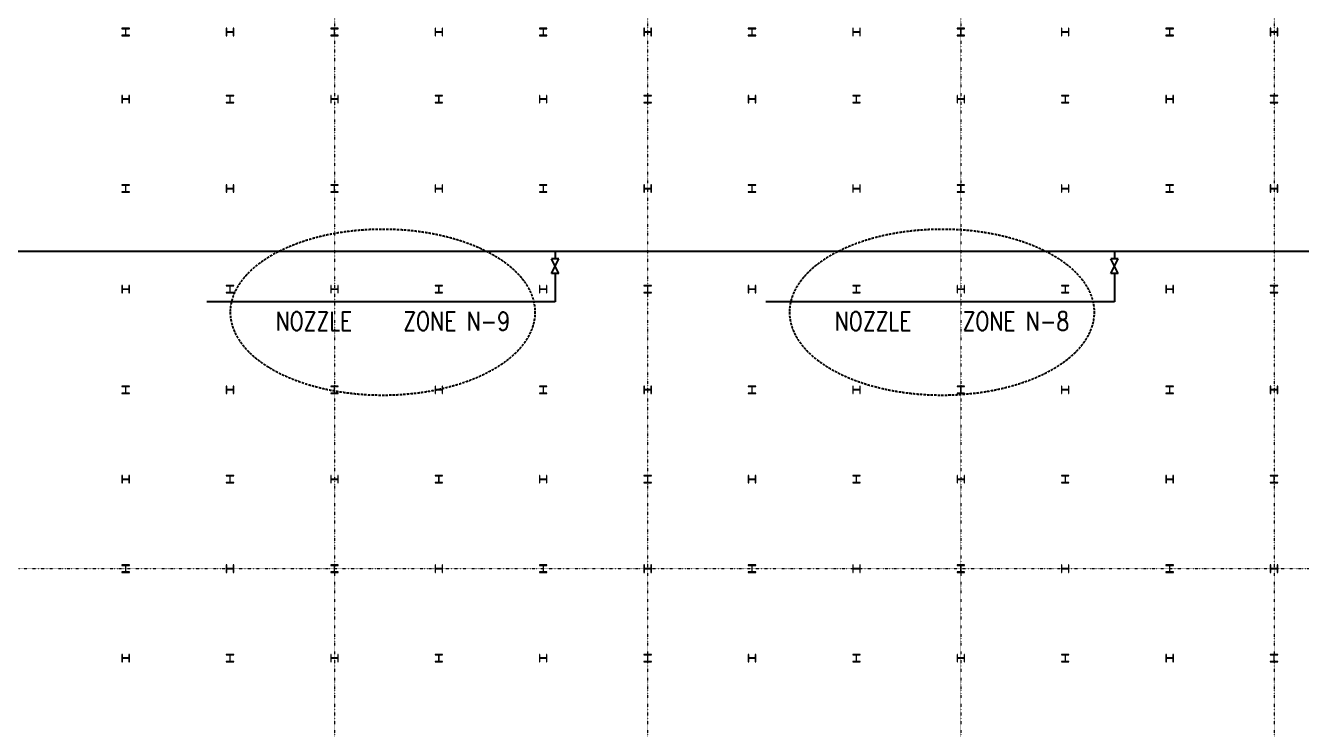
# Model space of a CAD drawing. Extents: x -32000 to 362567, y -29000 to 144214.
# Drawn here: x 76915 to 111136, y 70684 to 89575 of the extents above; entities that cross this region are included whole.
import ezdxf
from ezdxf.enums import TextEntityAlignment as Align

# ---------------------------------------------------------------- set-up
doc = ezdxf.new("R2010")
doc.units = 0
doc.header["$LTSCALE"] = 10
doc.linetypes.add('H12PL25$0$JJP_三點線', pattern=[0.9, 0.3, -0.15, 0, -0.15, 0, -0.15, 0, -0.15])
doc.linetypes.add('XFM1P20-HI FOG-200K$0$HIDDEN', pattern=[9.525, 6.35, -3.175])
for name, color, linetype in [('H12PL25$0$S-COL', 252, 'Continuous'), ('H12PL25$0$S-GRID', 252, 'Continuous'), ('XFM1P20-HI FOG-200K$0$M-CWTR-TEXT', 4, 'Continuous'), ('XFM1P20-HI FOG-200K$0$M-PIPE-CHWR20', 110, 'Continuous'), ('XFM1P20-HI FOG-200K$0$M-PIPE-FITTING', 2, 'Continuous')]:
    doc.layers.add(name, color=color, linetype=linetype)
doc.styles.add('XFM1P20-HI FOG-200K$0$12P7-XCM2P10$0$AA-TXT', font='simplex.shx', dxfattribs={"bigfont": 'china.shx'})

# ---------------------------------------------------------------- blocks, each defined once
blk = doc.blocks.new('H12PL25')
at = {"layer": 'H12PL25$0$S-COL', "lineweight": 0, "flags": 128}
for points in [[(79700, 89299.5), (79700, 89311.5), (79617, 89311.5, -0.41421356), (79604, 89324.5), (79604, 89474.5, -0.41421356), (79617, 89487.5), (79700, 89487.5), (79700, 89499.5), (79500, 89499.5), (79500, 89487.5), (79583, 89487.5, -0.41421356), (79596, 89474.5), (79596, 89324.5, -0.41421356), (79583, 89311.5), (79500, 89311.5), (79500, 89299.5)], [(82500, 89500), (82488, 89500), (82488, 89417, -0.41421356), (82475, 89404), (82325, 89404, -0.41421356), (82312, 89417), (82312, 89500), (82300, 89500), (82300, 89300), (82312, 89300), (82312, 89383, -0.41421356), (82325, 89396), (82475, 89396, -0.41421356), (82488, 89383), (82488, 89300), (82500, 89300)], [(82500, 89499.5), (82488, 89499.5), (82488, 89416.5, -0.41421356), (82475, 89403.5), (82325, 89403.5, -0.41421356), (82312, 89416.5), (82312, 89499.5), (82300, 89499.5), (82300, 89299.5), (82312, 89299.5), (82312, 89382.5, -0.41421356), (82325, 89395.5), (82475, 89395.5, -0.41421356), (82488, 89382.5), (82488, 89299.5), (82500, 89299.5)], [(85300, 89299.5), (85300, 89311.5), (85217, 89311.5, -0.41421356), (85204, 89324.5), (85204, 89474.5, -0.41421356), (85217, 89487.5), (85300, 89487.5), (85300, 89499.5), (85100, 89499.5), (85100, 89487.5), (85183, 89487.5, -0.41421356), (85196, 89474.5), (85196, 89324.5, -0.41421356), (85183, 89311.5), (85100, 89311.5), (85100, 89299.5)], [(88100, 89499.5), (88088, 89499.5), (88088, 89416.5, -0.41421356), (88075, 89403.5), (87925, 89403.5, -0.41421356), (87912, 89416.5), (87912, 89499.5), (87900, 89499.5), (87900, 89299.5), (87912, 89299.5), (87912, 89382.5, -0.41421356), (87925, 89395.5), (88075, 89395.5, -0.41421356), (88088, 89382.5), (88088, 89299.5), (88100, 89299.5)], [(90900, 89299.5), (90900, 89311.5), (90817, 89311.5, -0.41421356), (90804, 89324.5), (90804, 89474.5, -0.41421356), (90817, 89487.5), (90900, 89487.5), (90900, 89499.5), (90700, 89499.5), (90700, 89487.5), (90783, 89487.5, -0.41421356), (90796, 89474.5), (90796, 89324.5, -0.41421356), (90783, 89311.5), (90700, 89311.5), (90700, 89299.5)], [(93700, 89499.5), (93688, 89499.5), (93688, 89416.5, -0.41421356), (93675, 89403.5), (93525, 89403.5, -0.41421356), (93512, 89416.5), (93512, 89499.5), (93500, 89499.5), (93500, 89299.5), (93512, 89299.5), (93512, 89382.5, -0.41421356), (93525, 89395.5), (93675, 89395.5, -0.41421356), (93688, 89382.5), (93688, 89299.5), (93700, 89299.5)], [(96500, 89299.5), (96500, 89311.5), (96417, 89311.5, -0.41421356), (96404, 89324.5), (96404, 89474.5, -0.41421356), (96417, 89487.5), (96500, 89487.5), (96500, 89499.5), (96300, 89499.5), (96300, 89487.5), (96383, 89487.5, -0.41421356), (96396, 89474.5), (96396, 89324.5, -0.41421356), (96383, 89311.5), (96300, 89311.5), (96300, 89299.5)], [(99300, 89499.5), (99288, 89499.5), (99288, 89416.5, -0.41421356), (99275, 89403.5), (99125, 89403.5, -0.41421356), (99112, 89416.5), (99112, 89499.5), (99100, 89499.5), (99100, 89299.5), (99112, 89299.5), (99112, 89382.5, -0.41421356), (99125, 89395.5), (99275, 89395.5, -0.41421356), (99288, 89382.5), (99288, 89299.5), (99300, 89299.5)], [(102100, 89299.5), (102100, 89311.5), (102017, 89311.5, -0.41421356), (102004, 89324.5), (102004, 89474.5, -0.41421356), (102017, 89487.5), (102100, 89487.5), (102100, 89499.5), (101900, 89499.5), (101900, 89487.5), (101983, 89487.5, -0.41421356), (101996, 89474.5), (101996, 89324.5, -0.41421356), (101983, 89311.5), (101900, 89311.5), (101900, 89299.5)], [(104900, 89499.5), (104888, 89499.5), (104888, 89416.5, -0.41421356), (104875, 89403.5), (104725, 89403.5, -0.41421356), (104712, 89416.5), (104712, 89499.5), (104700, 89499.5), (104700, 89299.5), (104712, 89299.5), (104712, 89382.5, -0.41421356), (104725, 89395.5), (104875, 89395.5, -0.41421356), (104888, 89382.5), (104888, 89299.5), (104900, 89299.5)], [(107700, 89299.5), (107700, 89311.5), (107617, 89311.5, -0.41421356), (107604, 89324.5), (107604, 89474.5, -0.41421356), (107617, 89487.5), (107700, 89487.5), (107700, 89499.5), (107500, 89499.5), (107500, 89487.5), (107583, 89487.5, -0.41421356), (107596, 89474.5), (107596, 89324.5, -0.41421356), (107583, 89311.5), (107500, 89311.5), (107500, 89299.5)], [(110500, 89499.5), (110488, 89499.5), (110488, 89416.5, -0.41421356), (110475, 89403.5), (110325, 89403.5, -0.41421356), (110312, 89416.5), (110312, 89499.5), (110300, 89499.5), (110300, 89299.5), (110312, 89299.5), (110312, 89382.5, -0.41421356), (110325, 89395.5), (110475, 89395.5, -0.41421356), (110488, 89382.5), (110488, 89299.5), (110500, 89299.5)], [(79700, 87700), (79688, 87700), (79688, 87617, -0.41421356), (79675, 87604), (79525, 87604, -0.41421356), (79512, 87617), (79512, 87700), (79500, 87700), (79500, 87500), (79512, 87500), (79512, 87583, -0.41421356), (79525, 87596), (79675, 87596, -0.41421356), (79688, 87583), (79688, 87500), (79700, 87500)], [(82500, 87500), (82500, 87512), (82417, 87512, -0.41421356), (82404, 87525), (82404, 87675, -0.41421356), (82417, 87688), (82500, 87688), (82500, 87700), (82300, 87700), (82300, 87688), (82383, 87688, -0.41421356), (82396, 87675), (82396, 87525, -0.41421356), (82383, 87512), (82300, 87512), (82300, 87500)], [(85300, 87700), (85288, 87700), (85288, 87617, -0.41421356), (85275, 87604), (85125, 87604, -0.41421356), (85112, 87617), (85112, 87700), (85100, 87700), (85100, 87500), (85112, 87500), (85112, 87583, -0.41421356), (85125, 87596), (85275, 87596, -0.41421356), (85288, 87583), (85288, 87500), (85300, 87500)], [(88100, 87500), (88100, 87512), (88017, 87512, -0.41421356), (88004, 87525), (88004, 87675, -0.41421356), (88017, 87688), (88100, 87688), (88100, 87700), (87900, 87700), (87900, 87688), (87983, 87688, -0.41421356), (87996, 87675), (87996, 87525, -0.41421356), (87983, 87512), (87900, 87512), (87900, 87500)], [(90900, 87700), (90888, 87700), (90888, 87617, -0.41421356), (90875, 87604), (90725, 87604, -0.41421356), (90712, 87617), (90712, 87700), (90700, 87700), (90700, 87500), (90712, 87500), (90712, 87583, -0.41421356), (90725, 87596), (90875, 87596, -0.41421356), (90888, 87583), (90888, 87500), (90900, 87500)], [(93700, 87500), (93700, 87512), (93617, 87512, -0.41421356), (93604, 87525), (93604, 87675, -0.41421356), (93617, 87688), (93700, 87688), (93700, 87700), (93500, 87700), (93500, 87688), (93583, 87688, -0.41421356), (93596, 87675), (93596, 87525, -0.41421356), (93583, 87512), (93500, 87512), (93500, 87500)], [(96500, 87700), (96488, 87700), (96488, 87617, -0.41421356), (96475, 87604), (96325, 87604, -0.41421356), (96312, 87617), (96312, 87700), (96300, 87700), (96300, 87500), (96312, 87500), (96312, 87583, -0.41421356), (96325, 87596), (96475, 87596, -0.41421356), (96488, 87583), (96488, 87500), (96500, 87500)], [(99300, 87500), (99300, 87512), (99217, 87512, -0.41421356), (99204, 87525), (99204, 87675, -0.41421356), (99217, 87688), (99300, 87688), (99300, 87700), (99100, 87700), (99100, 87688), (99183, 87688, -0.41421356), (99196, 87675), (99196, 87525, -0.41421356), (99183, 87512), (99100, 87512), (99100, 87500)], [(102100, 87700), (102088, 87700), (102088, 87617, -0.41421356), (102075, 87604), (101925, 87604, -0.41421356), (101912, 87617), (101912, 87700), (101900, 87700), (101900, 87500), (101912, 87500), (101912, 87583, -0.41421356), (101925, 87596), (102075, 87596, -0.41421356), (102088, 87583), (102088, 87500), (102100, 87500)], [(104900, 87500), (104900, 87512), (104817, 87512, -0.41421356), (104804, 87525), (104804, 87675, -0.41421356), (104817, 87688), (104900, 87688), (104900, 87700), (104700, 87700), (104700, 87688), (104783, 87688, -0.41421356), (104796, 87675), (104796, 87525, -0.41421356), (104783, 87512), (104700, 87512), (104700, 87500)], [(107700, 87700), (107688, 87700), (107688, 87617, -0.41421356), (107675, 87604), (107525, 87604, -0.41421356), (107512, 87617), (107512, 87700), (107500, 87700), (107500, 87500), (107512, 87500), (107512, 87583, -0.41421356), (107525, 87596), (107675, 87596, -0.41421356), (107688, 87583), (107688, 87500), (107700, 87500)], [(110500, 87500), (110500, 87512), (110417, 87512, -0.41421356), (110404, 87525), (110404, 87675, -0.41421356), (110417, 87688), (110500, 87688), (110500, 87700), (110300, 87700), (110300, 87688), (110383, 87688, -0.41421356), (110396, 87675), (110396, 87525, -0.41421356), (110383, 87512), (110300, 87512), (110300, 87500)], [(79700, 85100), (79700, 85112), (79617, 85112, -0.41421356), (79604, 85125), (79604, 85275, -0.41421356), (79617, 85288), (79700, 85288), (79700, 85300), (79500, 85300), (79500, 85288), (79583, 85288, -0.41421356), (79596, 85275), (79596, 85125, -0.41421356), (79583, 85112), (79500, 85112), (79500, 85100)], [(82500, 85300), (82488, 85300), (82488, 85217, -0.41421356), (82475, 85204), (82325, 85204, -0.41421356), (82312, 85217), (82312, 85300), (82300, 85300), (82300, 85100), (82312, 85100), (82312, 85183, -0.41421356), (82325, 85196), (82475, 85196, -0.41421356), (82488, 85183), (82488, 85100), (82500, 85100)], [(85300, 85100), (85300, 85112), (85217, 85112, -0.41421356), (85204, 85125), (85204, 85275, -0.41421356), (85217, 85288), (85300, 85288), (85300, 85300), (85100, 85300), (85100, 85288), (85183, 85288, -0.41421356), (85196, 85275), (85196, 85125, -0.41421356), (85183, 85112), (85100, 85112), (85100, 85100)], [(88100, 85300), (88088, 85300), (88088, 85217, -0.41421356), (88075, 85204), (87925, 85204, -0.41421356), (87912, 85217), (87912, 85300), (87900, 85300), (87900, 85100), (87912, 85100), (87912, 85183, -0.41421356), (87925, 85196), (88075, 85196, -0.41421356), (88088, 85183), (88088, 85100), (88100, 85100)], [(90900, 85100), (90900, 85112), (90817, 85112, -0.41421356), (90804, 85125), (90804, 85275, -0.41421356), (90817, 85288), (90900, 85288), (90900, 85300), (90700, 85300), (90700, 85288), (90783, 85288, -0.41421356), (90796, 85275), (90796, 85125, -0.41421356), (90783, 85112), (90700, 85112), (90700, 85100)], [(93700, 85300), (93688, 85300), (93688, 85217, -0.41421356), (93675, 85204), (93525, 85204, -0.41421356), (93512, 85217), (93512, 85300), (93500, 85300), (93500, 85100), (93512, 85100), (93512, 85183, -0.41421356), (93525, 85196), (93675, 85196, -0.41421356), (93688, 85183), (93688, 85100), (93700, 85100)], [(96500, 85100), (96500, 85112), (96417, 85112, -0.41421356), (96404, 85125), (96404, 85275, -0.41421356), (96417, 85288), (96500, 85288), (96500, 85300), (96300, 85300), (96300, 85288), (96383, 85288, -0.41421356), (96396, 85275), (96396, 85125, -0.41421356), (96383, 85112), (96300, 85112), (96300, 85100)], [(99300, 85300), (99288, 85300), (99288, 85217, -0.41421356), (99275, 85204), (99125, 85204, -0.41421356), (99112, 85217), (99112, 85300), (99100, 85300), (99100, 85100), (99112, 85100), (99112, 85183, -0.41421356), (99125, 85196), (99275, 85196, -0.41421356), (99288, 85183), (99288, 85100), (99300, 85100)], [(102100, 85100), (102100, 85112), (102017, 85112, -0.41421356), (102004, 85125), (102004, 85275, -0.41421356), (102017, 85288), (102100, 85288), (102100, 85300), (101900, 85300), (101900, 85288), (101983, 85288, -0.41421356), (101996, 85275), (101996, 85125, -0.41421356), (101983, 85112), (101900, 85112), (101900, 85100)], [(104900, 85300), (104888, 85300), (104888, 85217, -0.41421356), (104875, 85204), (104725, 85204, -0.41421356), (104712, 85217), (104712, 85300), (104700, 85300), (104700, 85100), (104712, 85100), (104712, 85183, -0.41421356), (104725, 85196), (104875, 85196, -0.41421356), (104888, 85183), (104888, 85100), (104900, 85100)], [(107700, 85100), (107700, 85112), (107617, 85112, -0.41421356), (107604, 85125), (107604, 85275, -0.41421356), (107617, 85288), (107700, 85288), (107700, 85300), (107500, 85300), (107500, 85288), (107583, 85288, -0.41421356), (107596, 85275), (107596, 85125, -0.41421356), (107583, 85112), (107500, 85112), (107500, 85100)], [(110500, 85300), (110488, 85300), (110488, 85217, -0.41421356), (110475, 85204), (110325, 85204, -0.41421356), (110312, 85217), (110312, 85300), (110300, 85300), (110300, 85100), (110312, 85100), (110312, 85183, -0.41421356), (110325, 85196), (110475, 85196, -0.41421356), (110488, 85183), (110488, 85100), (110500, 85100)], [(79700, 82600), (79688, 82600), (79688, 82517, -0.41421356), (79675, 82504), (79525, 82504, -0.41421356), (79512, 82517), (79512, 82600), (79500, 82600), (79500, 82400), (79512, 82400), (79512, 82483, -0.41421356), (79525, 82496), (79675, 82496, -0.41421356), (79688, 82483), (79688, 82400), (79700, 82400)], [(82500, 82400), (82500, 82412), (82417, 82412, -0.41421356), (82404, 82425), (82404, 82575, -0.41421356), (82417, 82588), (82500, 82588), (82500, 82600), (82300, 82600), (82300, 82588), (82383, 82588, -0.41421356), (82396, 82575), (82396, 82425, -0.41421356), (82383, 82412), (82300, 82412), (82300, 82400)], [(85300, 82600), (85288, 82600), (85288, 82517, -0.41421356), (85275, 82504), (85125, 82504, -0.41421356), (85112, 82517), (85112, 82600), (85100, 82600), (85100, 82400), (85112, 82400), (85112, 82483, -0.41421356), (85125, 82496), (85275, 82496, -0.41421356), (85288, 82483), (85288, 82400), (85300, 82400)], [(88100, 82400), (88100, 82412), (88017, 82412, -0.41421356), (88004, 82425), (88004, 82575, -0.41421356), (88017, 82588), (88100, 82588), (88100, 82600), (87900, 82600), (87900, 82588), (87983, 82588, -0.41421356), (87996, 82575), (87996, 82425, -0.41421356), (87983, 82412), (87900, 82412), (87900, 82400)], [(90900, 82600), (90888, 82600), (90888, 82517, -0.41421356), (90875, 82504), (90725, 82504, -0.41421356), (90712, 82517), (90712, 82600), (90700, 82600), (90700, 82400), (90712, 82400), (90712, 82483, -0.41421356), (90725, 82496), (90875, 82496, -0.41421356), (90888, 82483), (90888, 82400), (90900, 82400)], [(93700, 82400), (93700, 82412), (93617, 82412, -0.41421356), (93604, 82425), (93604, 82575, -0.41421356), (93617, 82588), (93700, 82588), (93700, 82600), (93500, 82600), (93500, 82588), (93583, 82588, -0.41421356), (93596, 82575), (93596, 82425, -0.41421356), (93583, 82412), (93500, 82412), (93500, 82400)], [(96500, 82600), (96488, 82600), (96488, 82517, -0.41421356), (96475, 82504), (96325, 82504, -0.41421356), (96312, 82517), (96312, 82600), (96300, 82600), (96300, 82400), (96312, 82400), (96312, 82483, -0.41421356), (96325, 82496), (96475, 82496, -0.41421356), (96488, 82483), (96488, 82400), (96500, 82400)], [(99300, 82400), (99300, 82412), (99217, 82412, -0.41421356), (99204, 82425), (99204, 82575, -0.41421356), (99217, 82588), (99300, 82588), (99300, 82600), (99100, 82600), (99100, 82588), (99183, 82588, -0.41421356), (99196, 82575), (99196, 82425, -0.41421356), (99183, 82412), (99100, 82412), (99100, 82400)], [(102100, 82600), (102088, 82600), (102088, 82517, -0.41421356), (102075, 82504), (101925, 82504, -0.41421356), (101912, 82517), (101912, 82600), (101900, 82600), (101900, 82400), (101912, 82400), (101912, 82483, -0.41421356), (101925, 82496), (102075, 82496, -0.41421356), (102088, 82483), (102088, 82400), (102100, 82400)], [(104900, 82400), (104900, 82412), (104817, 82412, -0.41421356), (104804, 82425), (104804, 82575, -0.41421356), (104817, 82588), (104900, 82588), (104900, 82600), (104700, 82600), (104700, 82588), (104783, 82588, -0.41421356), (104796, 82575), (104796, 82425, -0.41421356), (104783, 82412), (104700, 82412), (104700, 82400)], [(107700, 82600), (107688, 82600), (107688, 82517, -0.41421356), (107675, 82504), (107525, 82504, -0.41421356), (107512, 82517), (107512, 82600), (107500, 82600), (107500, 82400), (107512, 82400), (107512, 82483, -0.41421356), (107525, 82496), (107675, 82496, -0.41421356), (107688, 82483), (107688, 82400), (107700, 82400)], [(110500, 82400), (110500, 82412), (110417, 82412, -0.41421356), (110404, 82425), (110404, 82575, -0.41421356), (110417, 82588), (110500, 82588), (110500, 82600), (110300, 82600), (110300, 82588), (110383, 82588, -0.41421356), (110396, 82575), (110396, 82425, -0.41421356), (110383, 82412), (110300, 82412), (110300, 82400)], [(79700, 79700), (79700, 79712), (79617, 79712, -0.41421356), (79604, 79725), (79604, 79875, -0.41421356), (79617, 79888), (79700, 79888), (79700, 79900), (79500, 79900), (79500, 79888), (79583, 79888, -0.41421356), (79596, 79875), (79596, 79725, -0.41421356), (79583, 79712), (79500, 79712), (79500, 79700)], [(82500, 79900), (82488, 79900), (82488, 79817, -0.41421356), (82475, 79804), (82325, 79804, -0.41421356), (82312, 79817), (82312, 79900), (82300, 79900), (82300, 79700), (82312, 79700), (82312, 79783, -0.41421356), (82325, 79796), (82475, 79796, -0.41421356), (82488, 79783), (82488, 79700), (82500, 79700)], [(85300, 79700), (85300, 79712), (85217, 79712, -0.41421356), (85204, 79725), (85204, 79875, -0.41421356), (85217, 79888), (85300, 79888), (85300, 79900), (85100, 79900), (85100, 79888), (85183, 79888, -0.41421356), (85196, 79875), (85196, 79725, -0.41421356), (85183, 79712), (85100, 79712), (85100, 79700)], [(88100, 79900), (88088, 79900), (88088, 79817, -0.41421356), (88075, 79804), (87925, 79804, -0.41421356), (87912, 79817), (87912, 79900), (87900, 79900), (87900, 79700), (87912, 79700), (87912, 79783, -0.41421356), (87925, 79796), (88075, 79796, -0.41421356), (88088, 79783), (88088, 79700), (88100, 79700)], [(90900, 79700), (90900, 79712), (90817, 79712, -0.41421356), (90804, 79725), (90804, 79875, -0.41421356), (90817, 79888), (90900, 79888), (90900, 79900), (90700, 79900), (90700, 79888), (90783, 79888, -0.41421356), (90796, 79875), (90796, 79725, -0.41421356), (90783, 79712), (90700, 79712), (90700, 79700)], [(93700, 79900), (93688, 79900), (93688, 79817, -0.41421356), (93675, 79804), (93525, 79804, -0.41421356), (93512, 79817), (93512, 79900), (93500, 79900), (93500, 79700), (93512, 79700), (93512, 79783, -0.41421356), (93525, 79796), (93675, 79796, -0.41421356), (93688, 79783), (93688, 79700), (93700, 79700)], [(96500, 79700), (96500, 79712), (96417, 79712, -0.41421356), (96404, 79725), (96404, 79875, -0.41421356), (96417, 79888), (96500, 79888), (96500, 79900), (96300, 79900), (96300, 79888), (96383, 79888, -0.41421356), (96396, 79875), (96396, 79725, -0.41421356), (96383, 79712), (96300, 79712), (96300, 79700)], [(99300, 79900), (99288, 79900), (99288, 79817, -0.41421356), (99275, 79804), (99125, 79804, -0.41421356), (99112, 79817), (99112, 79900), (99100, 79900), (99100, 79700), (99112, 79700), (99112, 79783, -0.41421356), (99125, 79796), (99275, 79796, -0.41421356), (99288, 79783), (99288, 79700), (99300, 79700)], [(102100, 79700), (102100, 79712), (102017, 79712, -0.41421356), (102004, 79725), (102004, 79875, -0.41421356), (102017, 79888), (102100, 79888), (102100, 79900), (101900, 79900), (101900, 79888), (101983, 79888, -0.41421356), (101996, 79875), (101996, 79725, -0.41421356), (101983, 79712), (101900, 79712), (101900, 79700)], [(104900, 79900), (104888, 79900), (104888, 79817, -0.41421356), (104875, 79804), (104725, 79804, -0.41421356), (104712, 79817), (104712, 79900), (104700, 79900), (104700, 79700), (104712, 79700), (104712, 79783, -0.41421356), (104725, 79796), (104875, 79796, -0.41421356), (104888, 79783), (104888, 79700), (104900, 79700)], [(107700, 79700), (107700, 79712), (107617, 79712, -0.41421356), (107604, 79725), (107604, 79875, -0.41421356), (107617, 79888), (107700, 79888), (107700, 79900), (107500, 79900), (107500, 79888), (107583, 79888, -0.41421356), (107596, 79875), (107596, 79725, -0.41421356), (107583, 79712), (107500, 79712), (107500, 79700)], [(110500, 79900), (110488, 79900), (110488, 79817, -0.41421356), (110475, 79804), (110325, 79804, -0.41421356), (110312, 79817), (110312, 79900), (110300, 79900), (110300, 79700), (110312, 79700), (110312, 79783, -0.41421356), (110325, 79796), (110475, 79796, -0.41421356), (110488, 79783), (110488, 79700), (110500, 79700)], [(79700, 77500), (79688, 77500), (79688, 77417, -0.41421356), (79675, 77404), (79525, 77404, -0.41421356), (79512, 77417), (79512, 77500), (79500, 77500), (79500, 77300), (79512, 77300), (79512, 77383, -0.41421356), (79525, 77396), (79675, 77396, -0.41421356), (79688, 77383), (79688, 77300), (79700, 77300)], [(82500, 77300), (82500, 77312), (82417, 77312, -0.41421356), (82404, 77325), (82404, 77475, -0.41421356), (82417, 77488), (82500, 77488), (82500, 77500), (82300, 77500), (82300, 77488), (82383, 77488, -0.41421356), (82396, 77475), (82396, 77325, -0.41421356), (82383, 77312), (82300, 77312), (82300, 77300)], [(85300, 77500), (85288, 77500), (85288, 77417, -0.41421356), (85275, 77404), (85125, 77404, -0.41421356), (85112, 77417), (85112, 77500), (85100, 77500), (85100, 77300), (85112, 77300), (85112, 77383, -0.41421356), (85125, 77396), (85275, 77396, -0.41421356), (85288, 77383), (85288, 77300), (85300, 77300)], [(88100, 77300), (88100, 77312), (88017, 77312, -0.41421356), (88004, 77325), (88004, 77475, -0.41421356), (88017, 77488), (88100, 77488), (88100, 77500), (87900, 77500), (87900, 77488), (87983, 77488, -0.41421356), (87996, 77475), (87996, 77325, -0.41421356), (87983, 77312), (87900, 77312), (87900, 77300)], [(90900, 77500), (90888, 77500), (90888, 77417, -0.41421356), (90875, 77404), (90725, 77404, -0.41421356), (90712, 77417), (90712, 77500), (90700, 77500), (90700, 77300), (90712, 77300), (90712, 77383, -0.41421356), (90725, 77396), (90875, 77396, -0.41421356), (90888, 77383), (90888, 77300), (90900, 77300)], [(93700, 77300), (93700, 77312), (93617, 77312, -0.41421356), (93604, 77325), (93604, 77475, -0.41421356), (93617, 77488), (93700, 77488), (93700, 77500), (93500, 77500), (93500, 77488), (93583, 77488, -0.41421356), (93596, 77475), (93596, 77325, -0.41421356), (93583, 77312), (93500, 77312), (93500, 77300)], [(96500, 77500), (96488, 77500), (96488, 77417, -0.41421356), (96475, 77404), (96325, 77404, -0.41421356), (96312, 77417), (96312, 77500), (96300, 77500), (96300, 77300), (96312, 77300), (96312, 77383, -0.41421356), (96325, 77396), (96475, 77396, -0.41421356), (96488, 77383), (96488, 77300), (96500, 77300)], [(99300, 77300), (99300, 77312), (99217, 77312, -0.41421356), (99204, 77325), (99204, 77475, -0.41421356), (99217, 77488), (99300, 77488), (99300, 77500), (99100, 77500), (99100, 77488), (99183, 77488, -0.41421356), (99196, 77475), (99196, 77325, -0.41421356), (99183, 77312), (99100, 77312), (99100, 77300)], [(102100, 77500), (102088, 77500), (102088, 77417, -0.41421356), (102075, 77404), (101925, 77404, -0.41421356), (101912, 77417), (101912, 77500), (101900, 77500), (101900, 77300), (101912, 77300), (101912, 77383, -0.41421356), (101925, 77396), (102075, 77396, -0.41421356), (102088, 77383), (102088, 77300), (102100, 77300)], [(104900, 77300), (104900, 77312), (104817, 77312, -0.41421356), (104804, 77325), (104804, 77475, -0.41421356), (104817, 77488), (104900, 77488), (104900, 77500), (104700, 77500), (104700, 77488), (104783, 77488, -0.41421356), (104796, 77475), (104796, 77325, -0.41421356), (104783, 77312), (104700, 77312), (104700, 77300)], [(107700, 77500), (107688, 77500), (107688, 77417, -0.41421356), (107675, 77404), (107525, 77404, -0.41421356), (107512, 77417), (107512, 77500), (107500, 77500), (107500, 77300), (107512, 77300), (107512, 77383, -0.41421356), (107525, 77396), (107675, 77396, -0.41421356), (107688, 77383), (107688, 77300), (107700, 77300)], [(110500, 77300), (110500, 77312), (110417, 77312, -0.41421356), (110404, 77325), (110404, 77475, -0.41421356), (110417, 77488), (110500, 77488), (110500, 77500), (110300, 77500), (110300, 77488), (110383, 77488, -0.41421356), (110396, 77475), (110396, 77325, -0.41421356), (110383, 77312), (110300, 77312), (110300, 77300)], [(79700, 74900), (79700, 74912), (79617, 74912, -0.41421356), (79604, 74925), (79604, 75075, -0.41421356), (79617, 75088), (79700, 75088), (79700, 75100), (79500, 75100), (79500, 75088), (79583, 75088, -0.41421356), (79596, 75075), (79596, 74925, -0.41421356), (79583, 74912), (79500, 74912), (79500, 74900)], [(82500, 75100), (82488, 75100), (82488, 75017, -0.41421356), (82475, 75004), (82325, 75004, -0.41421356), (82312, 75017), (82312, 75100), (82300, 75100), (82300, 74900), (82312, 74900), (82312, 74983, -0.41421356), (82325, 74996), (82475, 74996, -0.41421356), (82488, 74983), (82488, 74900), (82500, 74900)], [(85300, 74900), (85300, 74912), (85217, 74912, -0.41421356), (85204, 74925), (85204, 75075, -0.41421356), (85217, 75088), (85300, 75088), (85300, 75100), (85100, 75100), (85100, 75088), (85183, 75088, -0.41421356), (85196, 75075), (85196, 74925, -0.41421356), (85183, 74912), (85100, 74912), (85100, 74900)], [(88100, 75100), (88088, 75100), (88088, 75017, -0.41421356), (88075, 75004), (87925, 75004, -0.41421356), (87912, 75017), (87912, 75100), (87900, 75100), (87900, 74900), (87912, 74900), (87912, 74983, -0.41421356), (87925, 74996), (88075, 74996, -0.41421356), (88088, 74983), (88088, 74900), (88100, 74900)], [(90900, 74900), (90900, 74912), (90817, 74912, -0.41421356), (90804, 74925), (90804, 75075, -0.41421356), (90817, 75088), (90900, 75088), (90900, 75100), (90700, 75100), (90700, 75088), (90783, 75088, -0.41421356), (90796, 75075), (90796, 74925, -0.41421356), (90783, 74912), (90700, 74912), (90700, 74900)], [(93700, 75100), (93688, 75100), (93688, 75017, -0.41421356), (93675, 75004), (93525, 75004, -0.41421356), (93512, 75017), (93512, 75100), (93500, 75100), (93500, 74900), (93512, 74900), (93512, 74983, -0.41421356), (93525, 74996), (93675, 74996, -0.41421356), (93688, 74983), (93688, 74900), (93700, 74900)], [(96500, 74900), (96500, 74912), (96417, 74912, -0.41421356), (96404, 74925), (96404, 75075, -0.41421356), (96417, 75088), (96500, 75088), (96500, 75100), (96300, 75100), (96300, 75088), (96383, 75088, -0.41421356), (96396, 75075), (96396, 74925, -0.41421356), (96383, 74912), (96300, 74912), (96300, 74900)], [(99300, 75100), (99288, 75100), (99288, 75017, -0.41421356), (99275, 75004), (99125, 75004, -0.41421356), (99112, 75017), (99112, 75100), (99100, 75100), (99100, 74900), (99112, 74900), (99112, 74983, -0.41421356), (99125, 74996), (99275, 74996, -0.41421356), (99288, 74983), (99288, 74900), (99300, 74900)], [(102100, 74900), (102100, 74912), (102017, 74912, -0.41421356), (102004, 74925), (102004, 75075, -0.41421356), (102017, 75088), (102100, 75088), (102100, 75100), (101900, 75100), (101900, 75088), (101983, 75088, -0.41421356), (101996, 75075), (101996, 74925, -0.41421356), (101983, 74912), (101900, 74912), (101900, 74900)], [(104900, 75100), (104888, 75100), (104888, 75017, -0.41421356), (104875, 75004), (104725, 75004, -0.41421356), (104712, 75017), (104712, 75100), (104700, 75100), (104700, 74900), (104712, 74900), (104712, 74983, -0.41421356), (104725, 74996), (104875, 74996, -0.41421356), (104888, 74983), (104888, 74900), (104900, 74900)], [(107700, 74900), (107700, 74912), (107617, 74912, -0.41421356), (107604, 74925), (107604, 75075, -0.41421356), (107617, 75088), (107700, 75088), (107700, 75100), (107500, 75100), (107500, 75088), (107583, 75088, -0.41421356), (107596, 75075), (107596, 74925, -0.41421356), (107583, 74912), (107500, 74912), (107500, 74900)], [(110500, 75100), (110488, 75100), (110488, 75017, -0.41421356), (110475, 75004), (110325, 75004, -0.41421356), (110312, 75017), (110312, 75100), (110300, 75100), (110300, 74900), (110312, 74900), (110312, 74983, -0.41421356), (110325, 74996), (110475, 74996, -0.41421356), (110488, 74983), (110488, 74900), (110500, 74900)], [(79700, 72700), (79688, 72700), (79688, 72617, -0.41421356), (79675, 72604), (79525, 72604, -0.41421356), (79512, 72617), (79512, 72700), (79500, 72700), (79500, 72500), (79512, 72500), (79512, 72583, -0.41421356), (79525, 72596), (79675, 72596, -0.41421356), (79688, 72583), (79688, 72500), (79700, 72500)], [(82500, 72500), (82500, 72512), (82417, 72512, -0.41421356), (82404, 72525), (82404, 72675, -0.41421356), (82417, 72688), (82500, 72688), (82500, 72700), (82300, 72700), (82300, 72688), (82383, 72688, -0.41421356), (82396, 72675), (82396, 72525, -0.41421356), (82383, 72512), (82300, 72512), (82300, 72500)], [(85300, 72700), (85288, 72700), (85288, 72617, -0.41421356), (85275, 72604), (85125, 72604, -0.41421356), (85112, 72617), (85112, 72700), (85100, 72700), (85100, 72500), (85112, 72500), (85112, 72583, -0.41421356), (85125, 72596), (85275, 72596, -0.41421356), (85288, 72583), (85288, 72500), (85300, 72500)], [(88100, 72500), (88100, 72512), (88017, 72512, -0.41421356), (88004, 72525), (88004, 72675, -0.41421356), (88017, 72688), (88100, 72688), (88100, 72700), (87900, 72700), (87900, 72688), (87983, 72688, -0.41421356), (87996, 72675), (87996, 72525, -0.41421356), (87983, 72512), (87900, 72512), (87900, 72500)], [(90900, 72700), (90888, 72700), (90888, 72617, -0.41421356), (90875, 72604), (90725, 72604, -0.41421356), (90712, 72617), (90712, 72700), (90700, 72700), (90700, 72500), (90712, 72500), (90712, 72583, -0.41421356), (90725, 72596), (90875, 72596, -0.41421356), (90888, 72583), (90888, 72500), (90900, 72500)], [(93700, 72500), (93700, 72512), (93617, 72512, -0.41421356), (93604, 72525), (93604, 72675, -0.41421356), (93617, 72688), (93700, 72688), (93700, 72700), (93500, 72700), (93500, 72688), (93583, 72688, -0.41421356), (93596, 72675), (93596, 72525, -0.41421356), (93583, 72512), (93500, 72512), (93500, 72500)], [(96500, 72700), (96488, 72700), (96488, 72617, -0.41421356), (96475, 72604), (96325, 72604, -0.41421356), (96312, 72617), (96312, 72700), (96300, 72700), (96300, 72500), (96312, 72500), (96312, 72583, -0.41421356), (96325, 72596), (96475, 72596, -0.41421356), (96488, 72583), (96488, 72500), (96500, 72500)], [(99300, 72500), (99300, 72512), (99217, 72512, -0.41421356), (99204, 72525), (99204, 72675, -0.41421356), (99217, 72688), (99300, 72688), (99300, 72700), (99100, 72700), (99100, 72688), (99183, 72688, -0.41421356), (99196, 72675), (99196, 72525, -0.41421356), (99183, 72512), (99100, 72512), (99100, 72500)], [(102100, 72700), (102088, 72700), (102088, 72617, -0.41421356), (102075, 72604), (101925, 72604, -0.41421356), (101912, 72617), (101912, 72700), (101900, 72700), (101900, 72500), (101912, 72500), (101912, 72583, -0.41421356), (101925, 72596), (102075, 72596, -0.41421356), (102088, 72583), (102088, 72500), (102100, 72500)], [(104900, 72500), (104900, 72512), (104817, 72512, -0.41421356), (104804, 72525), (104804, 72675, -0.41421356), (104817, 72688), (104900, 72688), (104900, 72700), (104700, 72700), (104700, 72688), (104783, 72688, -0.41421356), (104796, 72675), (104796, 72525, -0.41421356), (104783, 72512), (104700, 72512), (104700, 72500)], [(107700, 72700), (107688, 72700), (107688, 72617, -0.41421356), (107675, 72604), (107525, 72604, -0.41421356), (107512, 72617), (107512, 72700), (107500, 72700), (107500, 72500), (107512, 72500), (107512, 72583, -0.41421356), (107525, 72596), (107675, 72596, -0.41421356), (107688, 72583), (107688, 72500), (107700, 72500)], [(110500, 72500), (110500, 72512), (110417, 72512, -0.41421356), (110404, 72525), (110404, 72675, -0.41421356), (110417, 72688), (110500, 72688), (110500, 72700), (110300, 72700), (110300, 72688), (110383, 72688, -0.41421356), (110396, 72675), (110396, 72525, -0.41421356), (110383, 72512), (110300, 72512), (110300, 72500)]]:
    blk.add_lwpolyline(points, format="xyb", close=True, dxfattribs=at)
at = {"layer": 'H12PL25$0$S-GRID', "linetype": 'H12PL25$0$JJP_三點線', "lineweight": 0}
for p, q in [((85200, 128250), (85200, -28000)), ((93600, 128250), (93600, -28000)), ((102000, 128250), (102000, -28000)), ((110400, 128250), (110400, -28000)), ((-29000, 75000), (289600, 75000))]:
    blk.add_line(p, q, dxfattribs=at)
blk = doc.blocks.new('XFM1P20-HI FOG-200K$0$A$Ce98573ec')
at = {"layer": 'XFM1P20-HI FOG-200K$0$M-PIPE-FITTING', "ltscale": 0.1}
for p, q in [((2, 0), (0, 4)), ((0, 0), (2, 4)), ((0, 4), (2, 4)), ((0, 0), (2, 0))]:
    blk.add_line(p, q, dxfattribs=at)
blk = doc.blocks.new('XFM1P20-HI FOG-200K')
at = {"layer": 'XFM1P20-HI FOG-200K$0$M-PIPE-CHWR20'}
for p, q in [((175590, 83510), (20101, 83510)), ((91121, 83510), (91121, 83317)), ((106119, 83510), (106119, 83317)), ((91121, 82917), (91121, 82160)), ((106119, 82917), (106119, 82160)), ((91121, 82160), (81776, 82160)), ((106119, 82160), (96774, 82160))]:
    blk.add_line(p, q, dxfattribs=at)
at = {"layer": 'XFM1P20-HI FOG-200K$0$M-PIPE-CHWR20', "color": 1, "linetype": 'XFM1P20-HI FOG-200K$0$HIDDEN', "extrusion": (0, 0, -1)}
for centre in [(86496, 81882), (101494, 81882)]:
    blk.add_ellipse(centre, major_axis=(-4090, 0), ratio=0.543579, dxfattribs=at)
at = {"xscale": -100, "yscale": 100, "zscale": 100}
for p in [(91221, 82917), (106219, 82917)]:
    blk.add_blockref('XFM1P20-HI FOG-200K$0$A$Ce98573ec', p, dxfattribs=at)
at = {"layer": 'XFM1P20-HI FOG-200K$0$M-CWTR-TEXT', "style": 'XFM1P20-HI FOG-200K$0$12P7-XCM2P10$0$AA-TXT', "width": 0.8}
for s, p in [('NOZZLE', (83620, 81641)), ('ZONE N-9', (87046, 81641)), ('NOZZLE', (98618, 81641)), ('ZONE N-8', (102044, 81641))]:
    blk.add_text(s, height=500, dxfattribs=at).set_placement(p, align=Align.MIDDLE_LEFT)

msp = doc.modelspace()

# ---------------------------------------------------------------- block references
msp.add_blockref('H12PL25', (0, 0))

# ---------------------------------------------------------------- next in the draw order: block references
msp.add_blockref('XFM1P20-HI FOG-200K', (0, 0))

doc.saveas('drawing.dxf')
